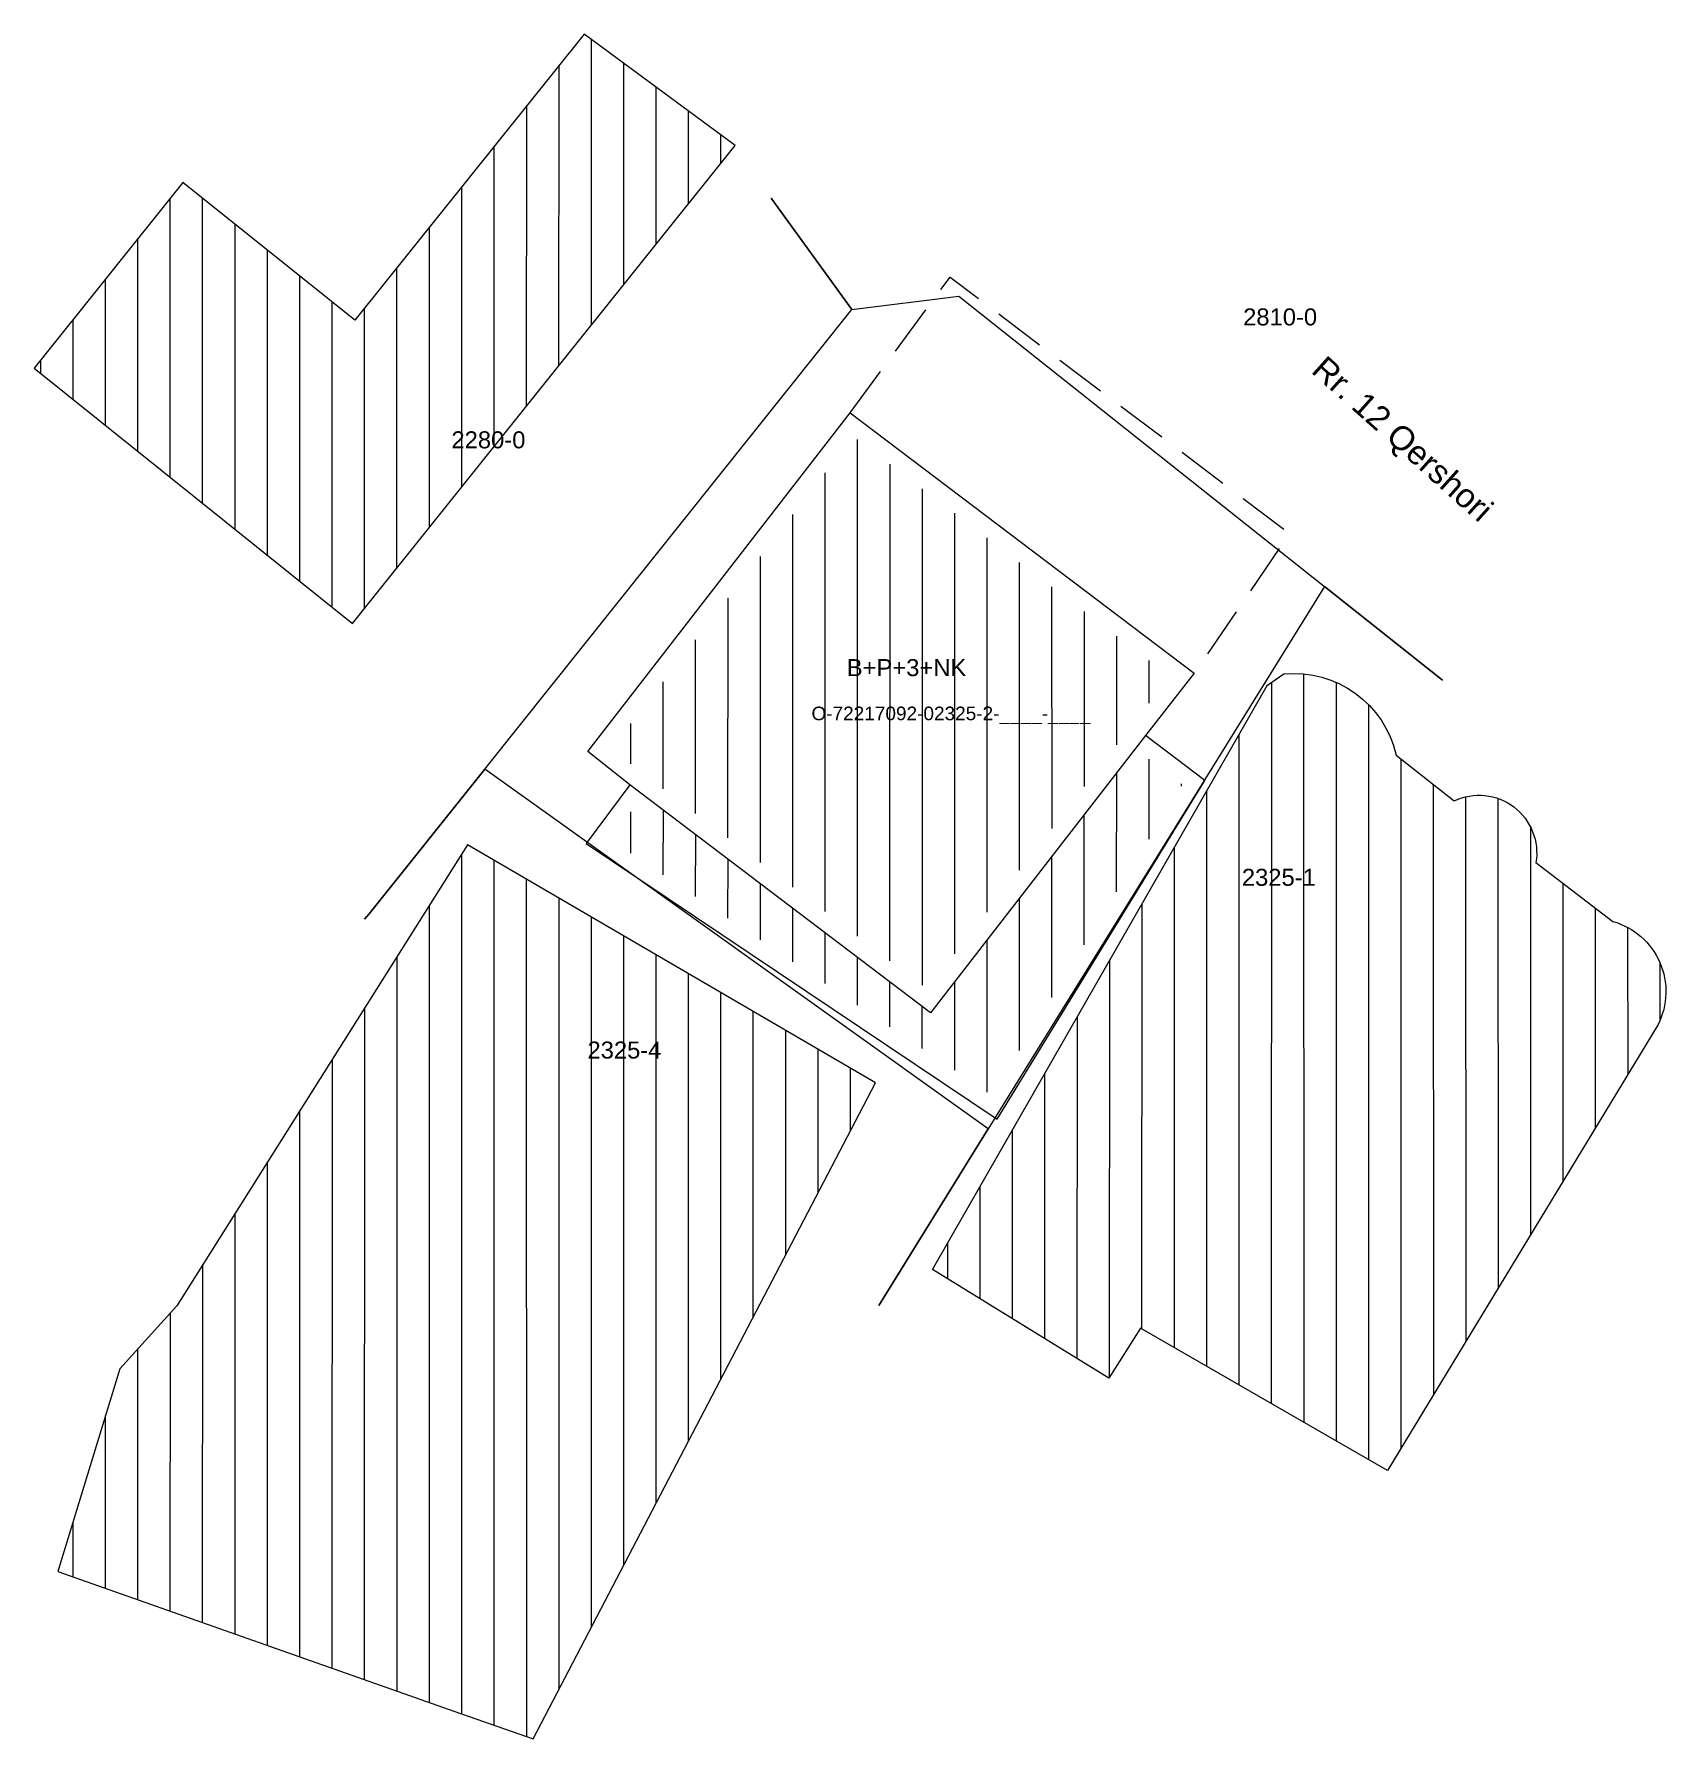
# Model space of a CAD drawing. Header units: metres. Extents: x 7512487.3 to 7512535.3, y 4692016.5 to 4692066.6.
import ezdxf

# ---------------------------------------------------------------- set-up
doc = ezdxf.new("R2010")
doc.units = ezdxf.units.M
doc.linetypes.add('DASHED', pattern=[0.75, 0.5, -0.25])
for name, color, linetype, lineweight in [('Etazha', 7, 'Continuous', 0), ('hash ndertesa fqinje', 30, 'Continuous', 0), ('ndertesa fqinje', 30, 'Continuous', 0), ('nr objektit', 7, 'Continuous', 0), ('nr parc fqinje', 8, 'Continuous', 0), ('parc fqinje', 8, 'Continuous', 0), ('Parcela kadastrale', 7, 'Continuous', 0), ('Perdhesa', 1, 'Continuous', 0), ('perdhesa hash', 1, 'Continuous', 0), ('shtesa', 122, 'Continuous', 0), ('terasa', 6, 'DASHED', 0)]:
    doc.layers.add(name, color=color, linetype=linetype, lineweight=lineweight)
doc.styles.get("Standard").update_dxf_attribs({"font": 'arial.ttf'})
pattern_1 = [(90, (-57.8962, -38.5749), (-0.9525, 2e-16), [])]

msp = doc.modelspace()

# ---------------------------------------------------------------- hatches: boundary and pattern name
at = {"layer": 'hash ndertesa fqinje'}
h = msp.add_hatch(dxfattribs=at)
h.set_pattern_fill('ANSI31', color=256, scale=0.3, angle=45)
h.paths.add_polyline_path([(7512535.075, 4692037.481, 0.471019), (7512533.749, 4692040.515), (7512531.482, 4692042.241, 0.606805), (7512529.084, 4692044.06), (7512527.377, 4692045.406, 0.375223), (7512524.072, 4692047.793), (7512523.589, 4692047.462), (7512513.737, 4692030.281), (7512518.922, 4692027.081), (7512519.856, 4692028.551), (7512527.122, 4692024.369)])
h.paths.add_polyline_path([(7512512.06, 4692035.765), (7512500.064, 4692042.763), (7512491.512, 4692029.208), (7512489.835, 4692027.357), (7512488.02, 4692021.398), (7512499.695, 4692017.29), (7512501.995, 4692016.481)])
h.paths.add_polyline_path([(7512507.937, 4692063.324), (7512503.49, 4692066.6), (7512496.753, 4692058.189), (7512491.694, 4692062.24), (7512487.318, 4692056.777), (7512496.684, 4692049.275)])
h.paths.add_polyline_path([(7512522.69, 4692041.285), (7512525.115, 4692041.285), (7512525.115, 4692042.315), (7512522.69, 4692042.315)], flags=24)
h.paths.add_polyline_path([(7512503.446, 4692036.208), (7512505.871, 4692036.208), (7512505.871, 4692037.238), (7512503.446, 4692037.238)], flags=24)
h.paths.add_polyline_path([(7512499.446, 4692054.147), (7512501.871, 4692054.147), (7512501.871, 4692055.177), (7512499.446, 4692055.177)], flags=24)
at = {"layer": 'perdhesa hash'}
h = msp.add_hatch(dxfattribs=at)
h.set_pattern_fill('ANSI31', color=256, scale=0.3, angle=45)
h.set_pattern_definition(pattern_1)
h.paths.add_polyline_path([(7512519.61, 4692046.291), (7512520.725, 4692047.716), (7512511.411, 4692054.773), (7512504.3, 4692045.596), (7512505.142, 4692044.922), (7512513.589, 4692038.522)])
h.paths.add_polyline_path([(7512511.042, 4692047.45), (7512514.806, 4692047.45), (7512514.806, 4692048.481), (7512511.042, 4692048.481)], flags=24)
h.paths.add_polyline_path([(7512510.052, 4692046.203), (7512518.46, 4692046.203), (7512518.46, 4692047.027), (7512510.052, 4692047.027)], flags=24)
at = {"layer": 'shtesa'}
h = msp.add_hatch(dxfattribs=at)
h.set_pattern_fill('ANSI31', color=256, scale=0.3, angle=45)
h.set_pattern_definition(pattern_1)
h.paths.add_polyline_path([(7512521.087, 4692044.536), (7512519.699, 4692045.589), (7512513.682, 4692037.824), (7512505.234, 4692044.225), (7512504.269, 4692042.924), (7512515.486, 4692035.403)])

# ---------------------------------------------------------------- linework, layer by layer
at = {"layer": 'ndertesa fqinje', "flags": 128}
for points in [[(7512496.753, 4692058.189), (7512491.694, 4692062.24), (7512487.318, 4692056.777), (7512496.684, 4692049.275), (7512507.937, 4692063.324), (7512503.49, 4692066.6)], [(7512512.06, 4692035.765), (7512500.064, 4692042.763), (7512491.512, 4692029.208), (7512489.835, 4692027.357), (7512488.02, 4692021.398), (7512499.695, 4692017.29), (7512501.995, 4692016.481)]]:
    msp.add_lwpolyline(points, close=True, dxfattribs=at)
msp.add_lwpolyline([(7512523.561, 4692047.443), (7512524.072, 4692047.793, -0.375223), (7512527.377, 4692045.406), (7512529.084, 4692044.06, -0.606805), (7512531.482, 4692042.241), (7512533.749, 4692040.515, -0.471019), (7512535.075, 4692037.481), (7512527.122, 4692024.369), (7512519.856, 4692028.551), (7512518.922, 4692027.081), (7512513.737, 4692030.281), (7512523.58, 4692047.447)], format="xyb", dxfattribs=at)
at = {"layer": 'parc fqinje'}
for points in [[(7512508.996, 4692061.777), (7512511.371, 4692058.508)], [(7512511.371, 4692058.508), (7512508.996, 4692061.777)], [(7512525.263, 4692050.362), (7512528.735, 4692047.605)], [(7512528.735, 4692047.605), (7512525.263, 4692050.362)], [(7512500.569, 4692044.993), (7512497.17, 4692040.74), (7512497.039, 4692040.577)], [(7512497.039, 4692040.577), (7512497.17, 4692040.74), (7512500.569, 4692044.993)], [(7512512.163, 4692029.223), (7512515.38, 4692034.419)], [(7512515.38, 4692034.419), (7512512.163, 4692029.223)]]:
    msp.add_lwpolyline(points, dxfattribs=at)
at = {"layer": 'Parcela kadastrale', "flags": 128}
msp.add_lwpolyline([(7512525.263, 4692050.362), (7512515.38, 4692034.419), (7512500.569, 4692044.993), (7512511.371, 4692058.508), (7512514.511, 4692058.898), (7512525.263, 4692050.362)], dxfattribs=at)
at = {"layer": 'Perdhesa', "elevation": 620.03, "flags": 128}
msp.add_lwpolyline([(7512504.835, 4692044.527), (7512503.603, 4692045.513), (7512511.319, 4692055.47), (7512521.432, 4692047.808), (7512520.005, 4692045.984), (7512513.682, 4692037.824)], close=True, dxfattribs=at)
at = {"layer": 'shtesa', "flags": 128}
for points, elevation in [([(7512504.835, 4692044.527), (7512503.555, 4692042.801), (7512515.64, 4692034.698), (7512521.75, 4692044.661), (7512520.005, 4692045.984)], 620.03), ([(7512504.835, 4692044.527), (7512503.555, 4692042.801)], 623.93)]:
    msp.add_lwpolyline(points, dxfattribs=dict(at, elevation=elevation))
at = {"layer": 'terasa', "ltscale": 3, "elevation": 620.003, "flags": 128}
msp.add_lwpolyline([(7512511.319, 4692055.47), (7512514.254, 4692059.457), (7512524.239, 4692051.918), (7512521.432, 4692047.808)], dxfattribs=at)

# ---------------------------------------------------------------- texts
at = {"layer": 'Etazha', "insert": (7512525.312, 4692057.19), "char_height": 0.7, "attachment_point": 1, "rotation": 318.1695}
msp.add_mtext_dynamic_manual_height_columns('Rr. 12 Qershori', width=6.61568, gutter_width=0.935, heights=[0], dxfattribs=at)
at = {"layer": 'Etazha', "insert": (7512511.218, 4692048.225), "char_height": 0.5, "attachment_point": 1}
msp.add_mtext_dynamic_manual_height_columns('B+P+3+NK', width=4.76477, gutter_width=0.935, heights=[0], dxfattribs=at)
at = {"layer": 'nr objektit', "insert": (7512508.579, 4692046.829), "char_height": 0.4, "attachment_point": 1}
msp.add_mtext_dynamic_manual_height_columns('^IO-72217092-02325-2-____-____', width=9.86972, gutter_width=0.935, heights=[0.587], dxfattribs=at)
at = {"layer": 'nr parc fqinje', "char_height": 0.5, "attachment_point": 1}
for s, insert in [('2810-0', (7512522.874, 4692058.535)), ('2280-0', (7512499.592, 4692054.922)), ('2325-1', (7512522.836, 4692042.06)), ('2325-4', (7512503.592, 4692036.983))]:
    msp.add_mtext_dynamic_manual_height_columns(s, width=1.70865, gutter_width=0.935, heights=[0], dxfattribs=dict(at, insert=insert))

doc.saveas('drawing.dxf')
